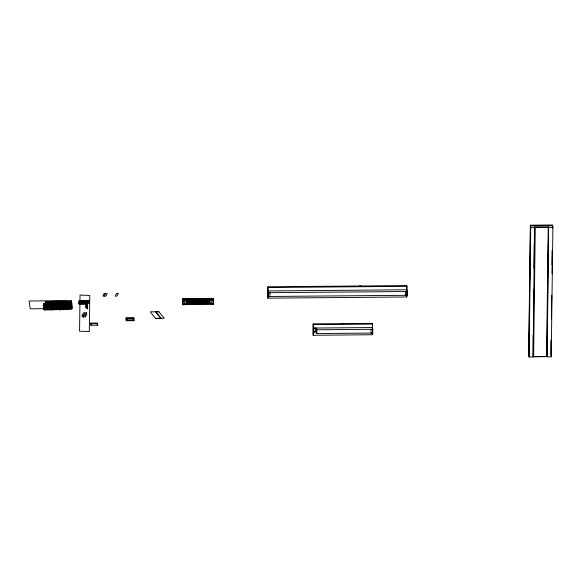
<?xml version="1.0" encoding="UTF-8"?>
<svg xmlns="http://www.w3.org/2000/svg" width="582" height="582" viewBox="0 0 582 582"><rect width="100%" height="100%" fill="white"/><g stroke="black" fill="none" stroke-linecap="round" stroke-linejoin="round"><path stroke-width="0.87" d="M43.243 305.332L43.752 306.292L43.243 305.332L50.612 305.274L51.121 306.227M50.714 305.965L51.223 306.925L43.854 306.99L43.337 306.365L50.714 305.965L51.201 307.005L58.571 306.947L59.408 308.271L66.777 308.205L66.261 307.245L67.148 308.926L59.779 308.991L59.262 308.365L66.632 307.973L67.148 308.926M59.095 307.238L51.718 307.631L50.816 306.678L51.325 307.638L43.956 307.703L43.439 307.078L66.566 306.794L59.197 306.852L58.469 305.899L51.1 306.292M43.548 307.442L44.065 308.067L51.434 308.002L44.057 308.402L43.548 307.442L66.675 307.507L59.306 307.565L58.571 306.947M43.766 309.311L51.143 308.918L51.653 309.871L44.283 309.937L43.766 309.311L51.136 309.246L51.653 309.871M43.825 308.198L44.341 308.824L51.711 309.093L44.341 309.158L43.817 308.533L51.194 308.133L52.198 309.871L59.575 309.478L59.051 308.853L51.682 308.911L52.198 309.871M43.854 306.99L43.344 306.03M43.956 307.703L43.446 306.743M44.283 309.937L43.774 308.984M58.986 306.525L51.616 306.918L50.612 305.274M50.889 304.866L58.265 304.473L58.775 305.434L51.405 305.499L50.889 304.866L58.258 304.808L59.095 306.161L58.367 305.201L50.998 305.266L51.514 306.227L50.998 305.266M51.434 308.336L50.918 307.376L52.104 309.064L59.473 308.671L58.957 308.045L51.587 308.111L52.104 309.064M51.711 309.093L51.194 308.133M51.332 307.303L51.303 307.703L58.673 307.645L59.189 308.271L51.82 308.336L51.303 307.376M51.405 305.499L50.896 304.539M51.616 306.918L51.1 305.965M51.718 307.631L51.201 306.678M59.197 306.852L58.367 305.201M58.469 305.899L59.306 307.565M58.469 304.808L65.846 304.408L66.363 305.368L58.993 305.434L58.469 304.808L65.839 304.742L66.363 305.368M58.673 307.645L59.779 308.991M58.68 306.227L66.057 305.834L66.574 306.459M58.789 306.612L66.152 306.881L66.675 307.507M59.779 309.806L59.269 308.846L66.639 308.787L67.156 309.413L59.779 309.806L58.957 308.045M58.891 307.311L66.253 307.58M58.884 306.161L51.514 305.892M58.993 305.434L58.476 304.473M59.568 309.806L59.051 308.853M59.189 308.271L51.827 308.002M65.948 305.47L58.586 305.201L65.948 305.47L66.464 306.096L43.337 306.365M66.057 305.834L66.566 306.794M66.152 306.881L66.675 307.172M66.464 306.096L65.955 305.135M67.148 309.74L66.639 308.787M79.108 303.957L78.592 303.004L79.108 303.957L86.529 303.935L79.159 304L78.737 302.276L86.107 302.211L86.529 303.935M79.254 301.003L79.341 302.705L79.254 301.003L85.896 300.945L86.114 307.878L86.456 300.989L86.114 307.878M79.923 303.186L79.567 331.209L89.315 331.602L89.781 295.445L80.032 295.052L79.952 301.374M82.208 315.313L82.186 316.892L85.365 316.863L86.623 314.476L86.645 312.905L83.466 312.927L82.208 315.313L85.387 315.284L86.645 312.905M83.582 316.877L83.604 315.298L84.899 312.92M83.619 316.877L83.641 315.298M85.365 316.863L85.387 315.284M85.896 300.945L85.983 302.647M86.471 307.798L86.456 300.989M87.111 307.82L87.198 300.952L87.642 301.978L87.555 308.838L87.111 307.82L87.555 308.838M87.198 308.846L87.249 301.061L89.082 300.916L87.096 300.981L87.191 301.607M87.467 307.813L87.555 300.952L87.642 301.978M88.988 302.625L87.227 302.64L88.988 302.625L89.01 301.047M89.133 303.564L89.061 301.301L89.512 301.832L89.133 303.564L89.082 300.916M89.49 303.477L89.417 301.214M90.552 323.083L90.53 324.661L91.047 325.28L97.681 325.222L97.703 323.65L97.187 323.032L90.552 323.083L91.068 323.708L91.047 325.28M126.083 317.896L126.054 320.136L126.57 320.762L133.94 320.697L133.969 318.463L133.453 317.837L126.083 317.896L126.963 318.849L126.941 320.427L126.425 319.802L126.44 318.223M126.57 320.762L126.6 318.521L133.969 318.463M133.445 318.165L126.076 318.23L126.592 318.856L133.962 318.791L133.453 317.837M182.806 303.848L182.799 298.617L213.274 298.355L213.296 302.8M211.804 304.495L211.833 300.588L213.543 300.698L213.347 299.33L182.864 299.592L183.061 300.959L184.756 300.945L184.705 304.735L183.017 304.75L183.046 300.836L213.529 300.574L213.492 304.481L211.783 304.371M209.927 301.883L209.935 303.331L186.225 303.535L186.218 302.087L209.949 302.065L186.218 302.087M209.957 299.359L209.971 300.807L186.262 301.01L186.247 299.563M267.931 286.781L267.902 298.173L406.76 296.98L406.898 286.329L406.789 285.58L267.931 286.781L267.902 298.173M405.385 295.43L405.414 291.524L407.124 291.633L406.854 289.763L267.996 290.956L268.273 292.826L269.961 292.811L269.917 296.594L268.222 296.609L268.251 292.702L407.109 291.509L407.08 295.416L405.37 295.307M313.196 323.876L313.167 335.268L372.422 334.759L372.56 324.109L372.451 323.359L313.196 323.876L313.167 335.268M315.611 328.03L315.582 331.944L313.887 331.958L313.916 328.044L315.626 328.153L313.916 328.044M316.572 328.022L316.826 329.768L372.771 329.288L372.742 333.195L371.047 333.21L371.076 329.303L372.793 329.412L372.516 327.542L316.572 328.022L316.528 331.805L316.783 333.551L372.72 333.071M316.783 333.551L316.826 329.768M372.451 323.359L372.422 334.759M406.789 285.58L406.76 296.98M547.175 356.853L548.579 225.772L546.92 355.107L547.175 356.853L551.234 356.817L552.9 227.482L552.536 224.994L530.355 225.183L528.696 354.518L529.06 357.006L533.119 356.97L534.531 225.896M528.805 355.26L530.464 225.932L552.645 225.743L552.609 228.457M529.06 357.006L530.719 227.678L530.355 225.183M533.127 335.334L533.119 356.97M533.403 313.625L533.716 289.203M533.985 268.404L534.298 243.982M548.237 227.126L546.593 356.591L533.621 356.708L535.265 227.242L548.259 227.264L535.265 227.242M551.059 339.852L551.234 356.817M551.445 310.01L551.627 295.54M552.027 264.788L552.209 250.318M550.979 355.071L551.169 340.601M551.445 318.892L551.751 295.38M552.027 273.671L552.333 250.158M104.243 296.085L105.538 293.699M530.719 227.678L534.785 227.642M548.833 227.518L552.9 227.482M268.04 287.523L406.898 286.329M268.2 296.485L407.058 295.292M213.347 298.857L182.872 299.119L182.799 298.617M79.217 301.425L79.13 300.807L85.765 300.748L85.94 301.702L85.765 300.748M45.294 301.425L51.936 301.367L52.336 303.76L45.694 303.819L45.294 301.425L45.694 303.819M52.453 301.367L59.088 301.309L52.453 301.367L52.853 303.753L59.488 303.702L59.088 301.309M59.473 301.301L66.115 301.25L66.515 303.637L59.881 303.695L59.473 301.301L66.195 301.578M85.998 301.076L79.13 300.807M45.381 301.76L52.016 301.702M66.617 301.476L68.378 301.461L66.617 301.476L66.792 302.429L68.64 302.509L66.792 302.189L67.076 303.869L68.836 303.855L68.378 301.461M68.814 301.461L70.575 301.447L68.814 301.461L69.12 303.848L70.88 303.833M45.498 302.465L45.389 302.051L52.024 301.993L52.14 302.407L45.469 302.378M59.655 302.262L66.319 302.284L66.203 301.869L59.568 301.927L59.881 303.695M45.418 302.138L52.053 302.08M52.569 302.073L59.211 302.014M59.597 302.014L66.232 301.956M52.627 302.32L59.291 302.349L59.182 301.934L52.54 301.985L52.656 302.407M69.12 303.848L68.836 302.174L70.684 302.487M70.575 301.447L70.749 302.4L68.836 302.174M45.52 302.866L52.162 302.807M52.678 302.8L59.313 302.749M59.699 302.742L66.341 302.684M45.592 303.091L52.227 303.033M52.744 303.026L59.386 302.967M59.771 302.967L66.406 302.909M68.661 302.895L66.879 302.815L66.981 303.244L68.741 303.229L68.647 302.8M70.706 302.88L68.931 302.793L69.025 303.229L70.793 303.207L70.691 302.778M66.966 303.142L68.727 303.127M69.018 303.127L70.778 303.113M45.614 303.491L52.336 303.76M59.793 303.368L66.515 303.637M43.803 303.644L50.438 303.586L43.803 303.644L43.977 304.597L50.612 304.539L50.438 303.586M69.032 303.52L70.8 303.506L70.902 303.979L69.142 303.993L70.822 303.644M66.872 303.68L68.632 303.666L66.872 303.68L67.563 308.191L69.331 308.176L68.632 303.666M79.108 303.629L86.478 303.564L85.961 302.938M43.89 304.27L50.612 304.539M66.974 304.379L68.822 304.692L67.046 304.633M69.156 304.357L70.924 304.342M184.509 303.36L186.225 303.535M212.452 303.12L209.935 303.331M69.229 304.612L71.004 304.677L70.909 304.27L69.149 304.284L69.243 304.692M184.603 303.833L212.394 303.593M51.412 305.164L58.782 305.099M58.993 305.099L66.363 305.033M67.076 305.099L68.843 305.084M69.265 305.084L71.026 305.07M67.148 305.332L68.909 305.317M69.331 305.317L71.099 305.295M43.235 305.666L50.605 305.601M50.998 305.601L58.367 305.535M182.995 304.619L213.478 304.357M43.759 305.957L51.129 305.899M59.102 305.826L66.472 305.768M68.945 305.805L67.17 305.725L67.265 306.147L69.032 306.132L68.931 305.71M71.128 305.783L69.353 305.703L69.454 306.132L71.215 306.117L71.12 305.688M67.25 306.052L69.018 306.037M69.44 306.037L71.2 306.023M71.23 306.481L69.462 306.423L69.556 306.83L71.317 306.816L71.222 306.408M67.359 306.772L69.12 306.758M69.542 306.75L71.31 306.736M43.439 307.078L50.809 307.012M67.388 307.238L69.156 307.223M69.578 307.223L71.426 307.536L69.658 307.551L69.564 307.121L71.324 307.107L69.644 307.449M67.461 307.471L69.222 307.456M43.541 307.776L50.91 307.711M59.408 307.936L66.777 307.871M69.665 307.842L71.513 308.162L69.753 308.176L69.054 303.659M69.163 308.038L69.338 308.991L67.577 309.006L67.396 308.053L69.243 308.365M71.36 308.016L71.535 308.969L69.775 308.991L69.6 308.031L71.448 308.351M43.817 308.533L51.187 308.467M51.58 308.438L58.949 308.38M59.262 308.365L66.632 308.3M52.104 308.736L59.473 308.671M59.779 308.664L67.148 308.598M51.682 309.246L59.051 309.18M59.262 309.18L66.632 309.115M44.29 309.609L51.66 309.544M52.205 309.537L59.575 309.478M59.786 309.471L67.156 309.413M155.627 318.296L164.219 318.223L158.879 311.77L150.287 311.843L155.67 318.572L160.908 318.529L155.525 311.799M126.425 319.802L126.054 319.809L126.578 320.435L133.947 320.369L133.424 319.744M91.068 323.708L97.703 323.65M313.305 324.618L372.56 324.109M161.069 318.245L155.685 311.516L158.879 311.77M133.082 318.165L133.598 318.791L133.576 320.369L133.06 319.744M133.424 320.071L133.94 320.697M85.954 303.266L86.478 303.891M97.172 324.603L97.681 325.222M70.749 302.4L68.989 302.414M71.535 308.969L69.775 308.991M68.552 302.414L66.704 302.102L66.879 302.524M68.836 303.855L67.076 303.869M68.807 304.619L66.959 304.306L67.054 304.706M69.331 308.176L67.563 308.191M69.338 308.991L67.577 309.006M59.488 303.702L52.853 303.753M546.593 356.591L533.621 356.708M406.803 293.546L407.08 295.416M372.465 331.325L372.742 333.195M361.066 285.973L359.378 285.988M343.671 323.614L341.976 323.628M315.349 286.373L313.654 286.388M315.582 331.944L313.887 331.958M267.946 294.739L268.222 296.609M213.296 303.113L213.492 304.481M198.884 298.479L197.189 298.493M182.733 303.353L183.017 304.75M157.453 311.501L157.067 311.501M158.479 318.55L158.1 318.55M86.107 302.211L78.737 302.276M70.604 302.16L71.513 308.162M69.142 303.993L69.753 308.176M66.115 301.25L66.428 303.309M51.936 301.367L52.024 301.993M43.883 303.971L43.977 304.597M126.854 318.718L126.832 320.296L133.467 320.238L133.489 318.667L126.854 318.718M104.105 293.714L102.847 296.1L106.026 296.071L107.284 293.684L104.105 293.714M116.582 293.474L115.178 296.122L116.946 296.107L118.342 293.459L116.582 293.474M71.433 300.647L29.1 301.01L30.235 308.802L72.568 308.438L71.433 300.647M52.14 302.698L45.505 302.756L45.607 303.193L52.242 303.135L52.14 302.698M59.299 302.64L52.664 302.698L52.766 303.135L59.4 303.077L59.299 302.64M66.326 302.582L59.684 302.64L59.786 303.077L66.421 303.018L66.326 302.582M68.829 304.99L67.061 305.004L67.163 305.434L68.923 305.419L68.829 304.99M71.011 304.968L69.251 304.983L69.345 305.412L71.113 305.397L71.011 304.968M69.047 306.503L67.272 306.438L67.367 306.845L69.134 306.83L69.032 306.423M69.142 307.121L67.374 307.143L67.476 307.572L69.236 307.558L69.142 307.121M88.944 301.301L89.039 301.92L88.944 301.301"/></g></svg>
